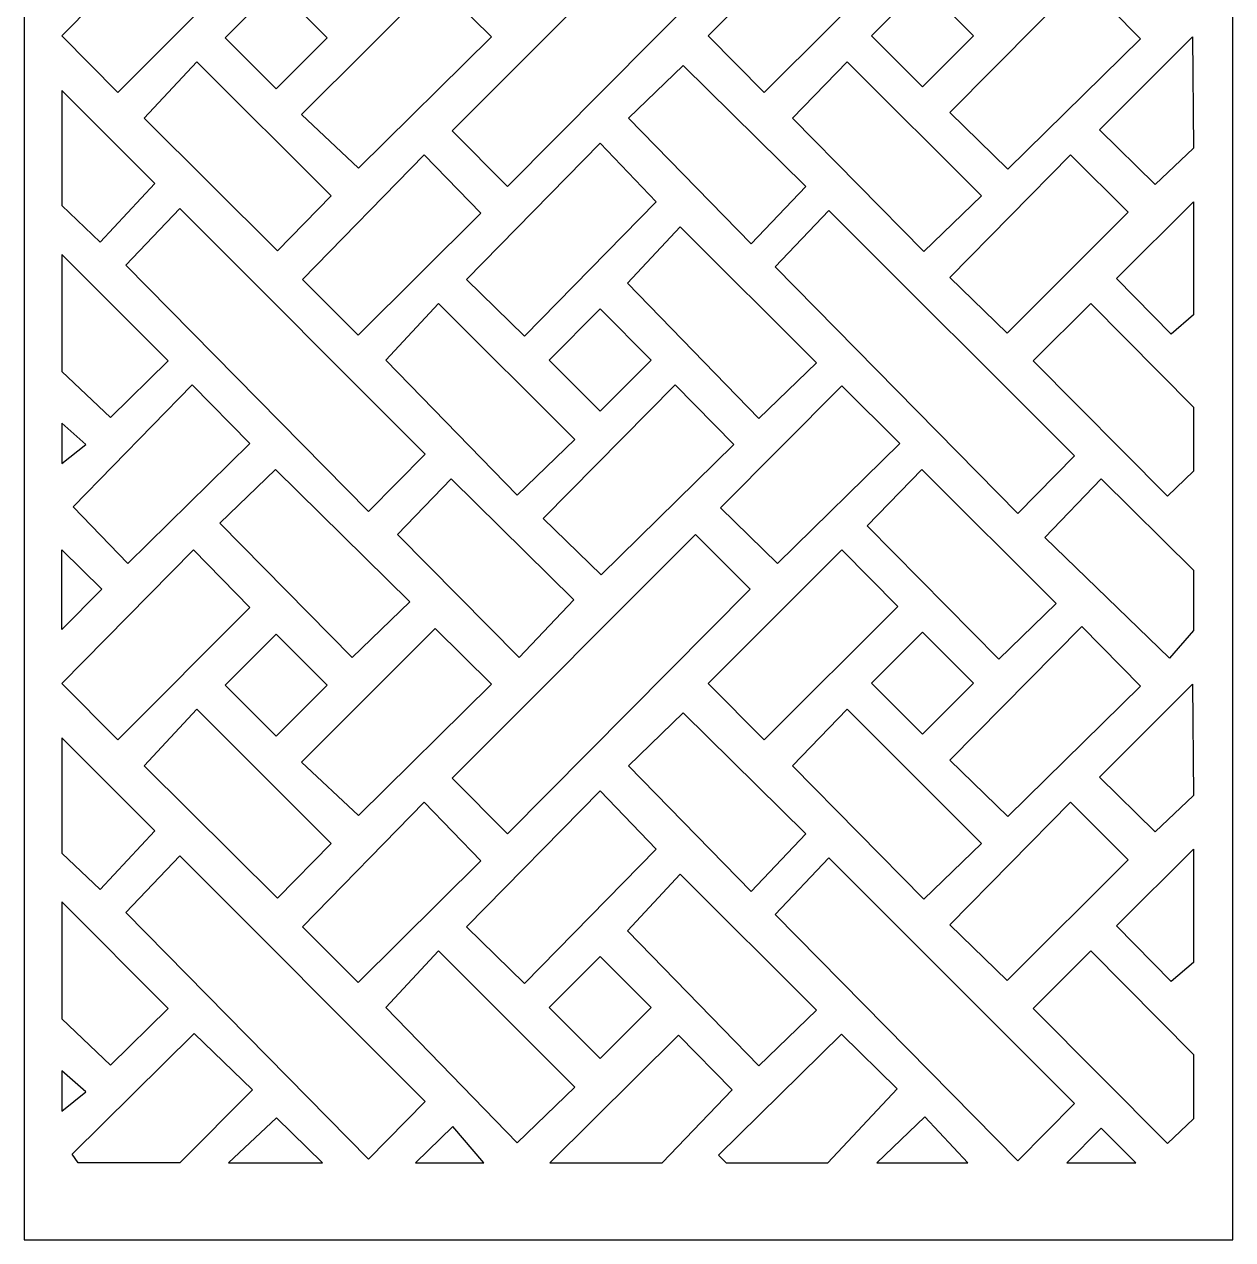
# Model space of a CAD drawing. Header units: centimetres. Extents: x 7.5 to 12.3, y -9 to 9.
# Drawn here: x 7.547 to 12.332, y -9 to -4.188 of the extents above; entities that cross this region are included whole.
import ezdxf

# ---------------------------------------------------------------- set-up
doc = ezdxf.new("R2010")
doc.units = ezdxf.units.CM
doc.header["$MEASUREMENT"] = 0
doc.layers.add('layer 1', color=7, linetype='Continuous')

msp = doc.modelspace()

# ---------------------------------------------------------------- linework, layer by layer
at = {"layer": 'layer 1', "color": 250}
for points, knots in [([(7.54732, -9.00022), (7.54732, -9.00022), (7.54732, 9.00077), (7.54732, 9.00077), (7.54732, 9.00077), (7.54732, 9.00077), (12.33248, 9.00077), (12.33248, 9.00077), (12.33248, 9.00077), (12.33248, 9.00077), (12.33248, -9.00022), (12.33248, -9.00022), (12.33248, -9.00022), (12.33248, -9.00022), (7.54732, -9.00022), (7.54732, -9.00022)], [0, 0, 0, 0, 0.2, 0.2, 0.2, 0.2, 0.4, 0.4, 0.4, 0.4, 0.6, 0.6, 0.6, 0.6, 1, 1, 1, 1]), ([(9.46138, -4.82982), (9.46138, -4.82982), (9.24111, -4.60955), (9.24111, -4.60955), (9.24111, -4.60955), (9.24111, -4.60955), (10.20574, -3.64492), (10.20574, -3.64492), (10.20574, -3.64492), (10.20574, -3.64492), (10.42221, -3.86139), (10.42221, -3.86139), (10.42221, -3.86139), (10.42221, -3.86139), (9.46138, -4.82982), (9.46138, -4.82982)], [0, 0, 0, 0, 0.2, 0.2, 0.2, 0.2, 0.4, 0.4, 0.4, 0.4, 0.6, 0.6, 0.6, 0.6, 1, 1, 1, 1]), ([(7.91766, -4.45764), (7.91766, -4.45764), (7.69543, -4.23398), (7.69543, -4.23398), (7.69543, -4.23398), (7.69543, -4.23398), (8.21773, -3.70568), (8.21773, -3.70568), (8.21773, -3.70568), (8.21773, -3.70568), (8.43979, -3.93365), (8.43979, -3.93365), (8.43979, -3.93365), (8.43979, -3.93365), (7.91766, -4.45764), (7.91766, -4.45764)], [0, 0, 0, 0, 0.2, 0.2, 0.2, 0.2, 0.4, 0.4, 0.4, 0.4, 0.6, 0.6, 0.6, 0.6, 1, 1, 1, 1]), ([(10.47734, -4.45764), (10.47734, -4.45764), (10.25511, -4.23398), (10.25511, -4.23398), (10.25511, -4.23398), (10.25511, -4.23398), (10.78501, -3.70568), (10.78501, -3.70568), (10.78501, -3.70568), (10.78501, -3.70568), (11.00706, -3.92986), (11.00706, -3.92986), (11.00706, -3.92986), (11.00706, -3.92986), (10.47734, -4.45764), (10.47734, -4.45764)], [0, 0, 0, 0, 0.2, 0.2, 0.2, 0.2, 0.4, 0.4, 0.4, 0.4, 0.6, 0.6, 0.6, 0.6, 1, 1, 1, 1]), ([(8.34222, -4.24116), (8.34222, -4.24116), (8.54423, -4.03916), (8.54423, -4.03916), (8.54423, -4.03916), (8.54423, -4.03916), (8.74623, -4.24116), (8.74623, -4.24116), (8.74623, -4.24116), (8.74623, -4.24116), (8.54423, -4.44317), (8.54423, -4.44317), (8.54423, -4.44317), (8.54423, -4.44317), (8.34222, -4.24116), (8.34222, -4.24116)], [0, 0, 0, 0, 0.2, 0.2, 0.2, 0.2, 0.4, 0.4, 0.4, 0.4, 0.6, 0.6, 0.6, 0.6, 1, 1, 1, 1]), ([(8.87089, -4.75766), (8.87089, -4.75766), (8.64487, -4.5454), (8.64487, -4.5454), (8.64487, -4.5454), (8.64487, -4.5454), (9.17476, -4.0171), (9.17476, -4.0171), (9.17476, -4.0171), (9.17476, -4.0171), (9.39682, -4.23747), (9.39682, -4.23747), (9.39682, -4.23747), (9.39682, -4.23747), (8.87089, -4.75766), (8.87089, -4.75766)], [0, 0, 0, 0, 0.2, 0.2, 0.2, 0.2, 0.4, 0.4, 0.4, 0.4, 0.6, 0.6, 0.6, 0.6, 1, 1, 1, 1]), ([(10.9019, -4.23357), (10.9019, -4.23357), (11.1039, -4.03156), (11.1039, -4.03156), (11.1039, -4.03156), (11.1039, -4.03156), (11.30591, -4.23357), (11.30591, -4.23357), (11.30591, -4.23357), (11.30591, -4.23357), (11.1039, -4.43557), (11.1039, -4.43557), (11.1039, -4.43557), (11.1039, -4.43557), (10.9019, -4.23357), (10.9019, -4.23357)], [0, 0, 0, 0, 0.2, 0.2, 0.2, 0.2, 0.4, 0.4, 0.4, 0.4, 0.6, 0.6, 0.6, 0.6, 1, 1, 1, 1]), ([(11.44196, -4.76146), (11.44196, -4.76146), (11.21214, -4.5378), (11.21214, -4.5378), (11.21214, -4.5378), (11.21214, -4.5378), (11.73444, -4.0095), (11.73444, -4.0095), (11.73444, -4.0095), (11.73444, -4.0095), (11.96789, -4.24507), (11.96789, -4.24507), (11.96789, -4.24507), (11.96789, -4.24507), (11.44196, -4.76146), (11.44196, -4.76146)], [0, 0, 0, 0, 0.2, 0.2, 0.2, 0.2, 0.4, 0.4, 0.4, 0.4, 0.6, 0.6, 0.6, 0.6, 1, 1, 1, 1]), ([(12.02486, -4.82222), (12.02486, -4.82222), (12.17677, -4.67791), (12.17677, -4.67791), (12.17677, -4.67791), (12.17677, -4.67791), (12.17297, -4.23737), (12.17297, -4.23737), (12.17297, -4.23737), (12.17297, -4.23737), (11.80459, -4.60575), (11.80459, -4.60575), (11.80459, -4.60575), (11.80459, -4.60575), (12.02486, -4.82222), (12.02486, -4.82222)], [0, 0, 0, 0, 0.2, 0.2, 0.2, 0.2, 0.4, 0.4, 0.4, 0.4, 0.6, 0.6, 0.6, 0.6, 1, 1, 1, 1]), ([(8.54992, -5.08427), (8.54992, -5.08427), (8.7626, -4.86779), (8.7626, -4.86779), (8.7626, -4.86779), (8.7626, -4.86779), (8.23091, -4.33611), (8.23091, -4.33611), (8.23091, -4.33611), (8.23091, -4.33611), (8.02204, -4.56018), (8.02204, -4.56018), (8.02204, -4.56018), (8.02204, -4.56018), (8.54992, -5.08427), (8.54992, -5.08427)], [0, 0, 0, 0, 0.2, 0.2, 0.2, 0.2, 0.4, 0.4, 0.4, 0.4, 0.6, 0.6, 0.6, 0.6, 1, 1, 1, 1]), ([(10.42601, -5.05768), (10.42601, -5.05768), (9.9399, -4.56018), (9.9399, -4.56018), (9.9399, -4.56018), (9.9399, -4.56018), (10.15637, -4.3513), (10.15637, -4.3513), (10.15637, -4.3513), (10.15637, -4.3513), (10.64248, -4.82982), (10.64248, -4.82982), (10.64248, -4.82982), (10.64248, -4.82982), (10.42601, -5.05768), (10.42601, -5.05768)], [0, 0, 0, 0, 0.2, 0.2, 0.2, 0.2, 0.4, 0.4, 0.4, 0.4, 0.6, 0.6, 0.6, 0.6, 1, 1, 1, 1]), ([(11.1096, -5.08806), (11.1096, -5.08806), (11.33747, -4.86779), (11.33747, -4.86779), (11.33747, -4.86779), (11.33747, -4.86779), (10.80578, -4.33611), (10.80578, -4.33611), (10.80578, -4.33611), (10.80578, -4.33611), (10.58931, -4.56018), (10.58931, -4.56018), (10.58931, -4.56018), (10.58931, -4.56018), (11.1096, -5.08806), (11.1096, -5.08806)], [0, 0, 0, 0, 0.2, 0.2, 0.2, 0.2, 0.4, 0.4, 0.4, 0.4, 0.6, 0.6, 0.6, 0.6, 1, 1, 1, 1]), ([(7.84734, -5.05009), (7.84734, -5.05009), (7.69543, -4.90577), (7.69543, -4.90577), (7.69543, -4.90577), (7.69543, -4.90577), (7.69543, -4.45004), (7.69543, -4.45004), (7.69543, -4.45004), (7.69543, -4.45004), (8.06381, -4.81842), (8.06381, -4.81842), (8.06381, -4.81842), (8.06381, -4.81842), (7.84734, -5.05009), (7.84734, -5.05009)], [0, 0, 0, 0, 0.2, 0.2, 0.2, 0.2, 0.4, 0.4, 0.4, 0.4, 0.6, 0.6, 0.6, 0.6, 1, 1, 1, 1]), ([(9.5279, -5.42227), (9.5279, -5.42227), (9.29808, -5.19861), (9.29808, -5.19861), (9.29808, -5.19861), (9.29808, -5.19861), (9.82798, -4.65892), (9.82798, -4.65892), (9.82798, -4.65892), (9.82798, -4.65892), (10.05003, -4.89069), (10.05003, -4.89069), (10.05003, -4.89069), (10.05003, -4.89069), (9.5279, -5.42227), (9.5279, -5.42227)], [0, 0, 0, 0, 0.2, 0.2, 0.2, 0.2, 0.4, 0.4, 0.4, 0.4, 0.6, 0.6, 0.6, 0.6, 1, 1, 1, 1]), ([(8.86893, -5.41847), (8.86893, -5.41847), (8.64866, -5.1982), (8.64866, -5.1982), (8.64866, -5.1982), (8.64866, -5.1982), (9.13098, -4.70449), (9.13098, -4.70449), (9.13098, -4.70449), (9.13098, -4.70449), (9.35504, -4.93615), (9.35504, -4.93615), (9.35504, -4.93615), (9.35504, -4.93615), (8.86893, -5.41847), (8.86893, -5.41847)], [0, 0, 0, 0, 0.2, 0.2, 0.2, 0.2, 0.4, 0.4, 0.4, 0.4, 0.6, 0.6, 0.6, 0.6, 1, 1, 1, 1]), ([(11.44001, -5.41087), (11.44001, -5.41087), (11.21214, -5.1906), (11.21214, -5.1906), (11.21214, -5.1906), (11.21214, -5.1906), (11.69066, -4.70449), (11.69066, -4.70449), (11.69066, -4.70449), (11.69066, -4.70449), (11.91852, -4.93236), (11.91852, -4.93236), (11.91852, -4.93236), (11.91852, -4.93236), (11.44001, -5.41087), (11.44001, -5.41087)], [0, 0, 0, 0, 0.2, 0.2, 0.2, 0.2, 0.4, 0.4, 0.4, 0.4, 0.6, 0.6, 0.6, 0.6, 1, 1, 1, 1]), ([(12.08942, -5.41467), (12.08942, -5.41467), (12.17677, -5.33872), (12.17677, -5.33872), (12.17677, -5.33872), (12.17677, -5.33872), (12.17677, -4.89058), (12.17677, -4.89058), (12.17677, -4.89058), (12.17677, -4.89058), (11.87295, -5.1944), (11.87295, -5.1944), (11.87295, -5.1944), (11.87295, -5.1944), (12.08942, -5.41467), (12.08942, -5.41467)], [0, 0, 0, 0, 0.2, 0.2, 0.2, 0.2, 0.4, 0.4, 0.4, 0.4, 0.6, 0.6, 0.6, 0.6, 1, 1, 1, 1]), ([(8.91071, -6.11726), (8.91071, -6.11726), (9.13477, -5.88939), (9.13477, -5.88939), (9.13477, -5.88939), (9.13477, -5.88939), (8.16255, -4.91717), (8.16255, -4.91717), (8.16255, -4.91717), (8.16255, -4.91717), (7.94988, -5.14123), (7.94988, -5.14123), (7.94988, -5.14123), (7.94988, -5.14123), (8.91071, -6.11726), (8.91071, -6.11726)], [0, 0, 0, 0, 0.2, 0.2, 0.2, 0.2, 0.4, 0.4, 0.4, 0.4, 0.6, 0.6, 0.6, 0.6, 1, 1, 1, 1]), ([(11.48178, -6.12485), (11.48178, -6.12485), (11.70585, -5.89699), (11.70585, -5.89699), (11.70585, -5.89699), (11.70585, -5.89699), (10.73362, -4.92476), (10.73362, -4.92476), (10.73362, -4.92476), (10.73362, -4.92476), (10.52095, -5.14883), (10.52095, -5.14883), (10.52095, -5.14883), (10.52095, -5.14883), (11.48178, -6.12485), (11.48178, -6.12485)], [0, 0, 0, 0, 0.2, 0.2, 0.2, 0.2, 0.4, 0.4, 0.4, 0.4, 0.6, 0.6, 0.6, 0.6, 1, 1, 1, 1]), ([(10.45639, -5.74887), (10.45639, -5.74887), (10.68426, -5.5286), (10.68426, -5.5286), (10.68426, -5.5286), (10.68426, -5.5286), (10.14497, -4.98932), (10.14497, -4.98932), (10.14497, -4.98932), (10.14497, -4.98932), (9.9361, -5.21339), (9.9361, -5.21339), (9.9361, -5.21339), (9.9361, -5.21339), (10.45639, -5.74887), (10.45639, -5.74887)], [0, 0, 0, 0, 0.2, 0.2, 0.2, 0.2, 0.4, 0.4, 0.4, 0.4, 0.6, 0.6, 0.6, 0.6, 1, 1, 1, 1]), ([(7.69543, -5.56278), (7.69543, -5.56278), (7.69543, -5.09946), (7.69543, -5.09946), (7.69543, -5.09946), (7.69543, -5.09946), (8.11698, -5.52101), (8.11698, -5.52101), (8.11698, -5.52101), (8.11698, -5.52101), (7.88911, -5.74508), (7.88911, -5.74508), (7.88911, -5.74508), (7.88911, -5.74508), (7.69543, -5.56278), (7.69543, -5.56278)], [0, 0, 0, 0, 0.2, 0.2, 0.2, 0.2, 0.4, 0.4, 0.4, 0.4, 0.6, 0.6, 0.6, 0.6, 1, 1, 1, 1]), ([(9.49936, -6.0527), (9.49936, -6.0527), (9.72722, -5.83243), (9.72722, -5.83243), (9.72722, -5.83243), (9.72722, -5.83243), (9.18794, -5.29314), (9.18794, -5.29314), (9.18794, -5.29314), (9.18794, -5.29314), (8.97907, -5.51721), (8.97907, -5.51721), (8.97907, -5.51721), (8.97907, -5.51721), (9.49936, -6.0527), (9.49936, -6.0527)], [0, 0, 0, 0, 0.2, 0.2, 0.2, 0.2, 0.4, 0.4, 0.4, 0.4, 0.6, 0.6, 0.6, 0.6, 1, 1, 1, 1]), ([(12.07423, -6.05649), (12.07423, -6.05649), (12.17677, -5.95775), (12.17677, -5.95775), (12.17677, -5.95775), (12.17677, -5.95775), (12.17677, -5.7033), (12.17677, -5.7033), (12.17677, -5.7033), (12.17677, -5.7033), (11.77041, -5.29314), (11.77041, -5.29314), (11.77041, -5.29314), (11.77041, -5.29314), (11.54254, -5.52101), (11.54254, -5.52101), (11.54254, -5.52101), (11.54254, -5.52101), (12.07423, -6.05649), (12.07423, -6.05649)], [0, 0, 0, 0, 0.1666667, 0.1666667, 0.1666667, 0.1666667, 0.3333333, 0.3333333, 0.3333333, 0.3333333, 0.5, 0.5, 0.5, 0.5, 0.6666667, 0.6666667, 0.6666667, 0.6666667, 1, 1, 1, 1]), ([(9.62586, -5.51721), (9.62586, -5.51721), (9.82786, -5.31521), (9.82786, -5.31521), (9.82786, -5.31521), (9.82786, -5.31521), (10.02987, -5.51721), (10.02987, -5.51721), (10.02987, -5.51721), (10.02987, -5.51721), (9.82786, -5.71921), (9.82786, -5.71921), (9.82786, -5.71921), (9.82786, -5.71921), (9.62586, -5.51721), (9.62586, -5.51721)], [0, 0, 0, 0, 0.2, 0.2, 0.2, 0.2, 0.4, 0.4, 0.4, 0.4, 0.6, 0.6, 0.6, 0.6, 1, 1, 1, 1]), ([(7.95747, -6.32234), (7.95747, -6.32234), (7.741, -6.09827), (7.741, -6.09827), (7.741, -6.09827), (7.741, -6.09827), (8.21192, -5.61595), (8.21192, -5.61595), (8.21192, -5.61595), (8.21192, -5.61595), (8.43979, -5.84761), (8.43979, -5.84761), (8.43979, -5.84761), (8.43979, -5.84761), (7.95747, -6.32234), (7.95747, -6.32234)], [0, 0, 0, 0, 0.2, 0.2, 0.2, 0.2, 0.4, 0.4, 0.4, 0.4, 0.6, 0.6, 0.6, 0.6, 1, 1, 1, 1]), ([(9.83172, -6.36791), (9.83172, -6.36791), (9.6019, -6.14425), (9.6019, -6.14425), (9.6019, -6.14425), (9.6019, -6.14425), (10.1242, -5.61595), (10.1242, -5.61595), (10.1242, -5.61595), (10.1242, -5.61595), (10.35765, -5.85152), (10.35765, -5.85152), (10.35765, -5.85152), (10.35765, -5.85152), (9.83172, -6.36791), (9.83172, -6.36791)], [0, 0, 0, 0, 0.2, 0.2, 0.2, 0.2, 0.4, 0.4, 0.4, 0.4, 0.6, 0.6, 0.6, 0.6, 1, 1, 1, 1]), ([(10.53051, -6.32234), (10.53051, -6.32234), (10.30448, -6.10248), (10.30448, -6.10248), (10.30448, -6.10248), (10.30448, -6.10248), (10.78501, -5.61975), (10.78501, -5.61975), (10.78501, -5.61975), (10.78501, -5.61975), (11.01466, -5.84772), (11.01466, -5.84772), (11.01466, -5.84772), (11.01466, -5.84772), (10.53051, -6.32234), (10.53051, -6.32234)], [0, 0, 0, 0, 0.2, 0.2, 0.2, 0.2, 0.4, 0.4, 0.4, 0.4, 0.6, 0.6, 0.6, 0.6, 1, 1, 1, 1]), ([(7.69543, -5.92737), (7.69543, -5.92737), (7.69543, -5.76786), (7.69543, -5.76786), (7.69543, -5.76786), (7.69543, -5.76786), (7.79037, -5.85141), (7.79037, -5.85141), (7.79037, -5.85141), (7.79037, -5.85141), (7.69543, -5.92737), (7.69543, -5.92737)], [0, 0, 0, 0, 0.25, 0.25, 0.25, 0.25, 0.5, 0.5, 0.5, 0.5, 1, 1, 1, 1]), ([(8.84614, -6.69451), (8.84614, -6.69451), (9.07401, -6.47424), (9.07401, -6.47424), (9.07401, -6.47424), (9.07401, -6.47424), (8.54233, -5.95016), (8.54233, -5.95016), (8.54233, -5.95016), (8.54233, -5.95016), (8.32206, -6.16283), (8.32206, -6.16283), (8.32206, -6.16283), (8.32206, -6.16283), (8.84614, -6.69451), (8.84614, -6.69451)], [0, 0, 0, 0, 0.2, 0.2, 0.2, 0.2, 0.4, 0.4, 0.4, 0.4, 0.6, 0.6, 0.6, 0.6, 1, 1, 1, 1]), ([(11.40583, -6.70211), (11.40583, -6.70211), (11.63369, -6.48184), (11.63369, -6.48184), (11.63369, -6.48184), (11.63369, -6.48184), (11.102, -5.95016), (11.102, -5.95016), (11.102, -5.95016), (11.102, -5.95016), (10.88553, -6.17422), (10.88553, -6.17422), (10.88553, -6.17422), (10.88553, -6.17422), (11.40583, -6.70211), (11.40583, -6.70211)], [0, 0, 0, 0, 0.2, 0.2, 0.2, 0.2, 0.4, 0.4, 0.4, 0.4, 0.6, 0.6, 0.6, 0.6, 1, 1, 1, 1]), ([(9.50695, -6.69451), (9.50695, -6.69451), (9.02464, -6.2084), (9.02464, -6.2084), (9.02464, -6.2084), (9.02464, -6.2084), (9.23731, -5.98813), (9.23731, -5.98813), (9.23731, -5.98813), (9.23731, -5.98813), (9.72343, -6.46665), (9.72343, -6.46665), (9.72343, -6.46665), (9.72343, -6.46665), (9.50695, -6.69451), (9.50695, -6.69451)], [0, 0, 0, 0, 0.2, 0.2, 0.2, 0.2, 0.4, 0.4, 0.4, 0.4, 0.6, 0.6, 0.6, 0.6, 1, 1, 1, 1]), ([(12.08183, -6.69831), (12.08183, -6.69831), (12.17677, -6.58818), (12.17677, -6.58818), (12.17677, -6.58818), (12.17677, -6.58818), (12.17677, -6.34892), (12.17677, -6.34892), (12.17677, -6.34892), (12.17677, -6.34892), (11.81219, -5.98813), (11.81219, -5.98813), (11.81219, -5.98813), (11.81219, -5.98813), (11.58812, -6.2198), (11.58812, -6.2198), (11.58812, -6.2198), (11.58812, -6.2198), (12.08183, -6.69831), (12.08183, -6.69831)], [0, 0, 0, 0, 0.1666667, 0.1666667, 0.1666667, 0.1666667, 0.3333333, 0.3333333, 0.3333333, 0.3333333, 0.5, 0.5, 0.5, 0.5, 0.6666667, 0.6666667, 0.6666667, 0.6666667, 1, 1, 1, 1]), ([(9.46138, -7.3933), (9.46138, -7.3933), (9.24111, -7.17303), (9.24111, -7.17303), (9.24111, -7.17303), (9.24111, -7.17303), (10.20574, -6.2084), (10.20574, -6.2084), (10.20574, -6.2084), (10.20574, -6.2084), (10.42221, -6.42488), (10.42221, -6.42488), (10.42221, -6.42488), (10.42221, -6.42488), (9.46138, -7.3933), (9.46138, -7.3933)], [0, 0, 0, 0, 0.2, 0.2, 0.2, 0.2, 0.4, 0.4, 0.4, 0.4, 0.6, 0.6, 0.6, 0.6, 1, 1, 1, 1]), ([(7.91766, -7.02112), (7.91766, -7.02112), (7.69543, -6.79747), (7.69543, -6.79747), (7.69543, -6.79747), (7.69543, -6.79747), (8.21773, -6.26917), (8.21773, -6.26917), (8.21773, -6.26917), (8.21773, -6.26917), (8.43979, -6.49714), (8.43979, -6.49714), (8.43979, -6.49714), (8.43979, -6.49714), (7.91766, -7.02112), (7.91766, -7.02112)], [0, 0, 0, 0, 0.2, 0.2, 0.2, 0.2, 0.4, 0.4, 0.4, 0.4, 0.6, 0.6, 0.6, 0.6, 1, 1, 1, 1]), ([(7.69543, -6.58438), (7.69543, -6.58438), (7.85493, -6.42488), (7.85493, -6.42488), (7.85493, -6.42488), (7.85493, -6.42488), (7.69543, -6.26917), (7.69543, -6.26917), (7.69543, -6.26917), (7.69543, -6.26917), (7.69543, -6.58438), (7.69543, -6.58438)], [0, 0, 0, 0, 0.25, 0.25, 0.25, 0.25, 0.5, 0.5, 0.5, 0.5, 1, 1, 1, 1]), ([(10.47734, -7.02112), (10.47734, -7.02112), (10.25511, -6.79747), (10.25511, -6.79747), (10.25511, -6.79747), (10.25511, -6.79747), (10.78501, -6.26917), (10.78501, -6.26917), (10.78501, -6.26917), (10.78501, -6.26917), (11.00706, -6.49334), (11.00706, -6.49334), (11.00706, -6.49334), (11.00706, -6.49334), (10.47734, -7.02112), (10.47734, -7.02112)], [0, 0, 0, 0, 0.2, 0.2, 0.2, 0.2, 0.4, 0.4, 0.4, 0.4, 0.6, 0.6, 0.6, 0.6, 1, 1, 1, 1]), ([(8.87089, -7.32114), (8.87089, -7.32114), (8.64487, -7.10888), (8.64487, -7.10888), (8.64487, -7.10888), (8.64487, -7.10888), (9.17476, -6.58058), (9.17476, -6.58058), (9.17476, -6.58058), (9.17476, -6.58058), (9.39682, -6.80096), (9.39682, -6.80096), (9.39682, -6.80096), (9.39682, -6.80096), (8.87089, -7.32114), (8.87089, -7.32114)], [0, 0, 0, 0, 0.2, 0.2, 0.2, 0.2, 0.4, 0.4, 0.4, 0.4, 0.6, 0.6, 0.6, 0.6, 1, 1, 1, 1]), ([(11.44196, -7.32494), (11.44196, -7.32494), (11.21214, -7.10129), (11.21214, -7.10129), (11.21214, -7.10129), (11.21214, -7.10129), (11.73444, -6.57298), (11.73444, -6.57298), (11.73444, -6.57298), (11.73444, -6.57298), (11.96789, -6.80856), (11.96789, -6.80856), (11.96789, -6.80856), (11.96789, -6.80856), (11.44196, -7.32494), (11.44196, -7.32494)], [0, 0, 0, 0, 0.2, 0.2, 0.2, 0.2, 0.4, 0.4, 0.4, 0.4, 0.6, 0.6, 0.6, 0.6, 1, 1, 1, 1]), ([(8.34222, -6.80465), (8.34222, -6.80465), (8.54423, -6.60265), (8.54423, -6.60265), (8.54423, -6.60265), (8.54423, -6.60265), (8.74623, -6.80465), (8.74623, -6.80465), (8.74623, -6.80465), (8.74623, -6.80465), (8.54423, -7.00665), (8.54423, -7.00665), (8.54423, -7.00665), (8.54423, -7.00665), (8.34222, -6.80465), (8.34222, -6.80465)], [0, 0, 0, 0, 0.2, 0.2, 0.2, 0.2, 0.4, 0.4, 0.4, 0.4, 0.6, 0.6, 0.6, 0.6, 1, 1, 1, 1]), ([(10.9019, -6.79706), (10.9019, -6.79706), (11.1039, -6.59505), (11.1039, -6.59505), (11.1039, -6.59505), (11.1039, -6.59505), (11.30591, -6.79706), (11.30591, -6.79706), (11.30591, -6.79706), (11.30591, -6.79706), (11.1039, -6.99906), (11.1039, -6.99906), (11.1039, -6.99906), (11.1039, -6.99906), (10.9019, -6.79706), (10.9019, -6.79706)], [0, 0, 0, 0, 0.2, 0.2, 0.2, 0.2, 0.4, 0.4, 0.4, 0.4, 0.6, 0.6, 0.6, 0.6, 1, 1, 1, 1]), ([(12.02486, -7.3857), (12.02486, -7.3857), (12.17677, -7.24139), (12.17677, -7.24139), (12.17677, -7.24139), (12.17677, -7.24139), (12.17297, -6.80085), (12.17297, -6.80085), (12.17297, -6.80085), (12.17297, -6.80085), (11.80459, -7.16923), (11.80459, -7.16923), (11.80459, -7.16923), (11.80459, -7.16923), (12.02486, -7.3857), (12.02486, -7.3857)], [0, 0, 0, 0, 0.2, 0.2, 0.2, 0.2, 0.4, 0.4, 0.4, 0.4, 0.6, 0.6, 0.6, 0.6, 1, 1, 1, 1]), ([(8.54992, -7.64775), (8.54992, -7.64775), (8.7626, -7.43128), (8.7626, -7.43128), (8.7626, -7.43128), (8.7626, -7.43128), (8.23091, -6.8996), (8.23091, -6.8996), (8.23091, -6.8996), (8.23091, -6.8996), (8.02204, -7.12366), (8.02204, -7.12366), (8.02204, -7.12366), (8.02204, -7.12366), (8.54992, -7.64775), (8.54992, -7.64775)], [0, 0, 0, 0, 0.2, 0.2, 0.2, 0.2, 0.4, 0.4, 0.4, 0.4, 0.6, 0.6, 0.6, 0.6, 1, 1, 1, 1]), ([(10.42601, -7.62117), (10.42601, -7.62117), (9.9399, -7.12366), (9.9399, -7.12366), (9.9399, -7.12366), (9.9399, -7.12366), (10.15637, -6.91478), (10.15637, -6.91478), (10.15637, -6.91478), (10.15637, -6.91478), (10.64248, -7.3933), (10.64248, -7.3933), (10.64248, -7.3933), (10.64248, -7.3933), (10.42601, -7.62117), (10.42601, -7.62117)], [0, 0, 0, 0, 0.2, 0.2, 0.2, 0.2, 0.4, 0.4, 0.4, 0.4, 0.6, 0.6, 0.6, 0.6, 1, 1, 1, 1]), ([(11.1096, -7.65155), (11.1096, -7.65155), (11.33747, -7.43128), (11.33747, -7.43128), (11.33747, -7.43128), (11.33747, -7.43128), (10.80578, -6.8996), (10.80578, -6.8996), (10.80578, -6.8996), (10.80578, -6.8996), (10.58931, -7.12366), (10.58931, -7.12366), (10.58931, -7.12366), (10.58931, -7.12366), (11.1096, -7.65155), (11.1096, -7.65155)], [0, 0, 0, 0, 0.2, 0.2, 0.2, 0.2, 0.4, 0.4, 0.4, 0.4, 0.6, 0.6, 0.6, 0.6, 1, 1, 1, 1]), ([(7.84734, -7.61357), (7.84734, -7.61357), (7.69543, -7.46926), (7.69543, -7.46926), (7.69543, -7.46926), (7.69543, -7.46926), (7.69543, -7.01352), (7.69543, -7.01352), (7.69543, -7.01352), (7.69543, -7.01352), (8.06381, -7.38191), (8.06381, -7.38191), (8.06381, -7.38191), (8.06381, -7.38191), (7.84734, -7.61357), (7.84734, -7.61357)], [0, 0, 0, 0, 0.2, 0.2, 0.2, 0.2, 0.4, 0.4, 0.4, 0.4, 0.6, 0.6, 0.6, 0.6, 1, 1, 1, 1]), ([(9.5279, -7.98575), (9.5279, -7.98575), (9.29808, -7.7621), (9.29808, -7.7621), (9.29808, -7.7621), (9.29808, -7.7621), (9.82798, -7.2224), (9.82798, -7.2224), (9.82798, -7.2224), (9.82798, -7.2224), (10.05003, -7.45418), (10.05003, -7.45418), (10.05003, -7.45418), (10.05003, -7.45418), (9.5279, -7.98575), (9.5279, -7.98575)], [0, 0, 0, 0, 0.2, 0.2, 0.2, 0.2, 0.4, 0.4, 0.4, 0.4, 0.6, 0.6, 0.6, 0.6, 1, 1, 1, 1]), ([(8.86893, -7.98195), (8.86893, -7.98195), (8.64866, -7.76168), (8.64866, -7.76168), (8.64866, -7.76168), (8.64866, -7.76168), (9.13098, -7.26798), (9.13098, -7.26798), (9.13098, -7.26798), (9.13098, -7.26798), (9.35504, -7.49964), (9.35504, -7.49964), (9.35504, -7.49964), (9.35504, -7.49964), (8.86893, -7.98195), (8.86893, -7.98195)], [0, 0, 0, 0, 0.2, 0.2, 0.2, 0.2, 0.4, 0.4, 0.4, 0.4, 0.6, 0.6, 0.6, 0.6, 1, 1, 1, 1]), ([(11.44001, -7.97436), (11.44001, -7.97436), (11.21214, -7.75409), (11.21214, -7.75409), (11.21214, -7.75409), (11.21214, -7.75409), (11.69066, -7.26798), (11.69066, -7.26798), (11.69066, -7.26798), (11.69066, -7.26798), (11.91852, -7.49584), (11.91852, -7.49584), (11.91852, -7.49584), (11.91852, -7.49584), (11.44001, -7.97436), (11.44001, -7.97436)], [0, 0, 0, 0, 0.2, 0.2, 0.2, 0.2, 0.4, 0.4, 0.4, 0.4, 0.6, 0.6, 0.6, 0.6, 1, 1, 1, 1]), ([(12.08942, -7.97816), (12.08942, -7.97816), (12.17677, -7.9022), (12.17677, -7.9022), (12.17677, -7.9022), (12.17677, -7.9022), (12.17677, -7.45407), (12.17677, -7.45407), (12.17677, -7.45407), (12.17677, -7.45407), (11.87295, -7.75789), (11.87295, -7.75789), (11.87295, -7.75789), (11.87295, -7.75789), (12.08942, -7.97816), (12.08942, -7.97816)], [0, 0, 0, 0, 0.2, 0.2, 0.2, 0.2, 0.4, 0.4, 0.4, 0.4, 0.6, 0.6, 0.6, 0.6, 1, 1, 1, 1]), ([(8.91071, -8.68074), (8.91071, -8.68074), (9.13477, -8.45287), (9.13477, -8.45287), (9.13477, -8.45287), (9.13477, -8.45287), (8.16255, -7.48065), (8.16255, -7.48065), (8.16255, -7.48065), (8.16255, -7.48065), (7.94988, -7.70472), (7.94988, -7.70472), (7.94988, -7.70472), (7.94988, -7.70472), (8.91071, -8.68074), (8.91071, -8.68074)], [0, 0, 0, 0, 0.2, 0.2, 0.2, 0.2, 0.4, 0.4, 0.4, 0.4, 0.6, 0.6, 0.6, 0.6, 1, 1, 1, 1]), ([(11.48178, -8.68834), (11.48178, -8.68834), (11.70585, -8.46047), (11.70585, -8.46047), (11.70585, -8.46047), (11.70585, -8.46047), (10.73362, -7.48825), (10.73362, -7.48825), (10.73362, -7.48825), (10.73362, -7.48825), (10.52095, -7.71232), (10.52095, -7.71232), (10.52095, -7.71232), (10.52095, -7.71232), (11.48178, -8.68834), (11.48178, -8.68834)], [0, 0, 0, 0, 0.2, 0.2, 0.2, 0.2, 0.4, 0.4, 0.4, 0.4, 0.6, 0.6, 0.6, 0.6, 1, 1, 1, 1]), ([(10.45639, -8.31236), (10.45639, -8.31236), (10.68426, -8.09209), (10.68426, -8.09209), (10.68426, -8.09209), (10.68426, -8.09209), (10.14497, -7.55281), (10.14497, -7.55281), (10.14497, -7.55281), (10.14497, -7.55281), (9.9361, -7.77688), (9.9361, -7.77688), (9.9361, -7.77688), (9.9361, -7.77688), (10.45639, -8.31236), (10.45639, -8.31236)], [0, 0, 0, 0, 0.2, 0.2, 0.2, 0.2, 0.4, 0.4, 0.4, 0.4, 0.6, 0.6, 0.6, 0.6, 1, 1, 1, 1]), ([(7.69543, -8.12627), (7.69543, -8.12627), (7.69543, -7.66294), (7.69543, -7.66294), (7.69543, -7.66294), (7.69543, -7.66294), (8.11698, -8.0845), (8.11698, -8.0845), (8.11698, -8.0845), (8.11698, -8.0845), (7.88911, -8.30856), (7.88911, -8.30856), (7.88911, -8.30856), (7.88911, -8.30856), (7.69543, -8.12627), (7.69543, -8.12627)], [0, 0, 0, 0, 0.2, 0.2, 0.2, 0.2, 0.4, 0.4, 0.4, 0.4, 0.6, 0.6, 0.6, 0.6, 1, 1, 1, 1]), ([(9.49936, -8.61618), (9.49936, -8.61618), (9.72722, -8.39591), (9.72722, -8.39591), (9.72722, -8.39591), (9.72722, -8.39591), (9.18794, -7.85663), (9.18794, -7.85663), (9.18794, -7.85663), (9.18794, -7.85663), (8.97907, -8.08069), (8.97907, -8.08069), (8.97907, -8.08069), (8.97907, -8.08069), (9.49936, -8.61618), (9.49936, -8.61618)], [0, 0, 0, 0, 0.2, 0.2, 0.2, 0.2, 0.4, 0.4, 0.4, 0.4, 0.6, 0.6, 0.6, 0.6, 1, 1, 1, 1]), ([(9.62586, -8.08069), (9.62586, -8.08069), (9.82786, -7.87869), (9.82786, -7.87869), (9.82786, -7.87869), (9.82786, -7.87869), (10.02987, -8.08069), (10.02987, -8.08069), (10.02987, -8.08069), (10.02987, -8.08069), (9.82786, -8.2827), (9.82786, -8.2827), (9.82786, -8.2827), (9.82786, -8.2827), (9.62586, -8.08069), (9.62586, -8.08069)], [0, 0, 0, 0, 0.2, 0.2, 0.2, 0.2, 0.4, 0.4, 0.4, 0.4, 0.6, 0.6, 0.6, 0.6, 1, 1, 1, 1]), ([(12.07423, -8.61998), (12.07423, -8.61998), (12.17677, -8.52123), (12.17677, -8.52123), (12.17677, -8.52123), (12.17677, -8.52123), (12.17677, -8.26678), (12.17677, -8.26678), (12.17677, -8.26678), (12.17677, -8.26678), (11.77041, -7.85663), (11.77041, -7.85663), (11.77041, -7.85663), (11.77041, -7.85663), (11.54254, -8.0845), (11.54254, -8.0845), (11.54254, -8.0845), (11.54254, -8.0845), (12.07423, -8.61998), (12.07423, -8.61998)], [0, 0, 0, 0, 0.1666667, 0.1666667, 0.1666667, 0.1666667, 0.3333333, 0.3333333, 0.3333333, 0.3333333, 0.5, 0.5, 0.5, 0.5, 0.6666667, 0.6666667, 0.6666667, 0.6666667, 1, 1, 1, 1]), ([(8.16255, -8.69593), (8.16255, -8.69593), (8.45118, -8.4073), (8.45118, -8.4073), (8.45118, -8.4073), (8.45118, -8.4073), (8.21952, -8.18324), (8.21952, -8.18324), (8.21952, -8.18324), (8.21952, -8.18324), (7.7372, -8.66175), (7.7372, -8.66175), (7.7372, -8.66175), (7.7372, -8.66175), (7.75999, -8.69593), (7.75999, -8.69593), (7.75999, -8.69593), (7.75999, -8.69593), (8.16255, -8.69593), (8.16255, -8.69593)], [0, 0, 0, 0, 0.1666667, 0.1666667, 0.1666667, 0.1666667, 0.3333333, 0.3333333, 0.3333333, 0.3333333, 0.5, 0.5, 0.5, 0.5, 0.6666667, 0.6666667, 0.6666667, 0.6666667, 1, 1, 1, 1]), ([(9.62848, -8.69593), (9.62848, -8.69593), (10.13738, -8.19083), (10.13738, -8.19083), (10.13738, -8.19083), (10.13738, -8.19083), (10.35005, -8.4073), (10.35005, -8.4073), (10.35005, -8.4073), (10.35005, -8.4073), (10.07282, -8.69593), (10.07282, -8.69593), (10.07282, -8.69593), (10.07282, -8.69593), (9.62848, -8.69593), (9.62848, -8.69593)], [0, 0, 0, 0, 0.2, 0.2, 0.2, 0.2, 0.4, 0.4, 0.4, 0.4, 0.6, 0.6, 0.6, 0.6, 1, 1, 1, 1]), ([(10.32727, -8.69593), (10.32727, -8.69593), (10.29688, -8.66555), (10.29688, -8.66555), (10.29688, -8.66555), (10.29688, -8.66555), (10.78299, -8.18703), (10.78299, -8.18703), (10.78299, -8.18703), (10.78299, -8.18703), (11.00326, -8.40351), (11.00326, -8.40351), (11.00326, -8.40351), (11.00326, -8.40351), (10.72983, -8.69593), (10.72983, -8.69593), (10.72983, -8.69593), (10.72983, -8.69593), (10.32727, -8.69593), (10.32727, -8.69593)], [0, 0, 0, 0, 0.1666667, 0.1666667, 0.1666667, 0.1666667, 0.3333333, 0.3333333, 0.3333333, 0.3333333, 0.5, 0.5, 0.5, 0.5, 0.6666667, 0.6666667, 0.6666667, 0.6666667, 1, 1, 1, 1]), ([(7.69543, -8.49086), (7.69543, -8.49086), (7.69543, -8.33135), (7.69543, -8.33135), (7.69543, -8.33135), (7.69543, -8.33135), (7.79037, -8.4149), (7.79037, -8.4149), (7.79037, -8.4149), (7.79037, -8.4149), (7.69543, -8.49086), (7.69543, -8.49086)], [0, 0, 0, 0, 0.25, 0.25, 0.25, 0.25, 0.5, 0.5, 0.5, 0.5, 1, 1, 1, 1]), ([(8.35624, -8.69593), (8.35624, -8.69593), (8.54613, -8.51744), (8.54613, -8.51744), (8.54613, -8.51744), (8.54613, -8.51744), (8.72842, -8.69593), (8.72842, -8.69593), (8.72842, -8.69593), (8.72842, -8.69593), (8.35624, -8.69593), (8.35624, -8.69593)], [0, 0, 0, 0, 0.25, 0.25, 0.25, 0.25, 0.5, 0.5, 0.5, 0.5, 1, 1, 1, 1]), ([(10.92351, -8.69593), (10.92351, -8.69593), (11.1134, -8.51364), (11.1134, -8.51364), (11.1134, -8.51364), (11.1134, -8.51364), (11.2843, -8.69593), (11.2843, -8.69593), (11.2843, -8.69593), (11.2843, -8.69593), (10.92351, -8.69593), (10.92351, -8.69593)], [0, 0, 0, 0, 0.25, 0.25, 0.25, 0.25, 0.5, 0.5, 0.5, 0.5, 1, 1, 1, 1]), ([(9.0968, -8.69593), (9.0968, -8.69593), (9.24491, -8.55162), (9.24491, -8.55162), (9.24491, -8.55162), (9.24491, -8.55162), (9.36644, -8.69593), (9.36644, -8.69593), (9.36644, -8.69593), (9.36644, -8.69593), (9.0968, -8.69593), (9.0968, -8.69593)], [0, 0, 0, 0, 0.25, 0.25, 0.25, 0.25, 0.5, 0.5, 0.5, 0.5, 1, 1, 1, 1]), ([(11.67547, -8.69593), (11.67547, -8.69593), (11.81219, -8.55922), (11.81219, -8.55922), (11.81219, -8.55922), (11.81219, -8.55922), (11.9489, -8.69593), (11.9489, -8.69593), (11.9489, -8.69593), (11.9489, -8.69593), (11.67547, -8.69593), (11.67547, -8.69593)], [0, 0, 0, 0, 0.25, 0.25, 0.25, 0.25, 0.5, 0.5, 0.5, 0.5, 1, 1, 1, 1])]:
    msp.add_open_spline(points, degree=3, knots=knots, dxfattribs=at)

doc.saveas('drawing.dxf')
